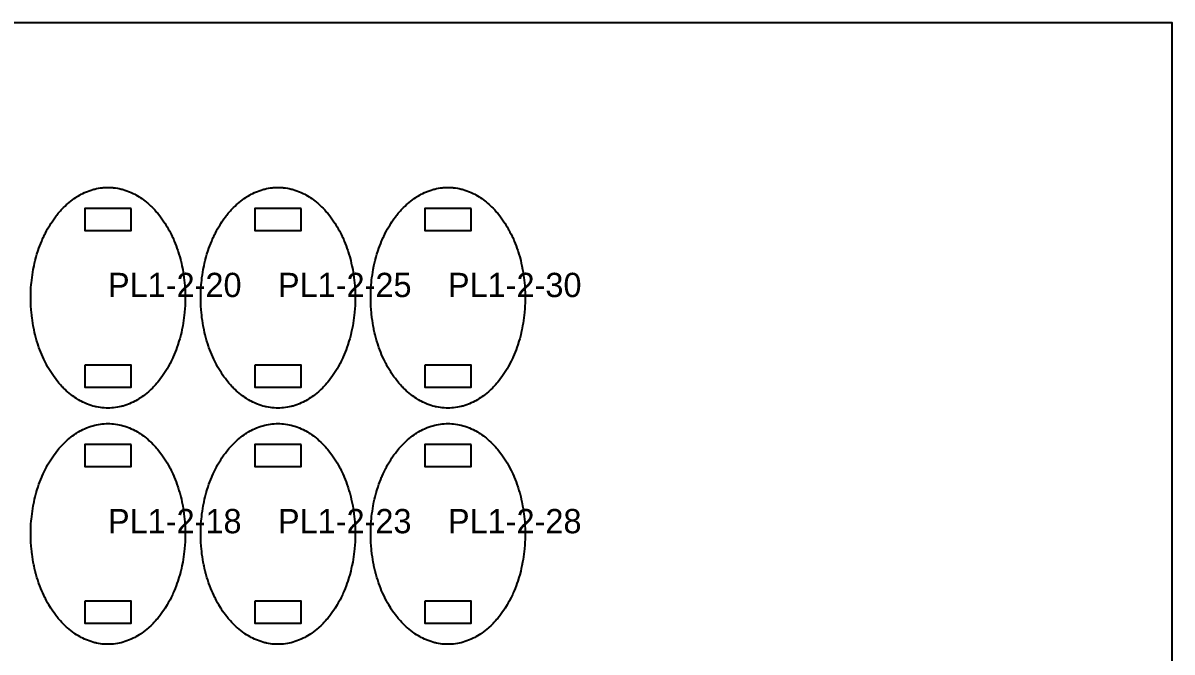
# Model space of a CAD drawing. Header units: millimetres. Extents: x 0 to 59980, y 0 to 1292.
# Drawn here: x 50719 to 51760, y 650 to 1220 of the extents above; entities that cross this region are included whole.
import ezdxf

# ---------------------------------------------------------------- set-up
doc = ezdxf.new("R2010")
doc.units = ezdxf.units.MM
for name, color, linetype in [('CUT_IN', 5, 'Continuous'), ('CUT_OUT', 1, 'Continuous'), ('LABEL', 7, 'Continuous'), ('SHEET', 8, 'Continuous')]:
    doc.layers.add(name, color=color, linetype=linetype)

msp = doc.modelspace()

# ---------------------------------------------------------------- linework, layer by layer
at = {"layer": 'CUT_IN'}
for points in [[(50817, 1052), (50775, 1052), (50775, 1032), (50817, 1032), (50817, 1052)], [(50971, 1052), (50929, 1052), (50929, 1032), (50971, 1032), (50971, 1052)], [(51125, 1052), (51083, 1052), (51083, 1032), (51125, 1032), (51125, 1052)], [(50775, 910), (50775, 890), (50817, 890), (50817, 910), (50775, 910)], [(50929, 910), (50929, 890), (50971, 890), (50971, 910), (50929, 910)], [(51083, 910), (51083, 890), (51125, 890), (51125, 910), (51083, 910)], [(50817, 838), (50775, 838), (50775, 818), (50817, 818), (50817, 838)], [(50971, 838), (50929, 838), (50929, 818), (50971, 818), (50971, 838)], [(51125, 838), (51083, 838), (51083, 818), (51125, 818), (51125, 838)], [(50775, 696), (50775, 676), (50817, 676), (50817, 696), (50775, 696)], [(50929, 696), (50929, 676), (50971, 676), (50971, 696), (50929, 696)], [(51083, 696), (51083, 676), (51125, 676), (51125, 696), (51083, 696)]]:
    msp.add_lwpolyline(points, close=True, dxfattribs=at)
at = {"layer": 'CUT_OUT'}
for points in [[(50865.98, 968.55), (50865.92, 966.09), (50865.81, 963.64), (50865.66, 961.2), (50865.36, 957.54), (50865.11, 955.11), (50864.82, 952.7), (50864.48, 950.29), (50864.11, 947.89), (50863.69, 945.51), (50862.99, 941.97), (50862.47, 939.63), (50861.91, 937.31), (50861, 933.87), (50860.34, 931.6), (50859.28, 928.24), (50858.53, 926.04), (50857.73, 923.86), (50856.91, 921.71), (50856.04, 919.59), (50855.14, 917.5), (50854.68, 916.47), (50853.23, 913.42), (50852.22, 911.43), (50851.71, 910.45), (50850.65, 908.51), (50849.56, 906.62), (50847.87, 903.84), (50846.7, 902.05), (50845.5, 900.29), (50844.89, 899.43), (50843.64, 897.73), (50843.01, 896.9), (50842.37, 896.09), (50841.07, 894.48), (50840.41, 893.7), (50839.07, 892.17), (50837.7, 890.68), (50837.01, 889.95), (50836.31, 889.24), (50834.89, 887.85), (50833.45, 886.51), (50832.72, 885.86), (50831.25, 884.6), (50829.75, 883.39), (50828.24, 882.24), (50826.7, 881.13), (50825.93, 880.6), (50824.37, 879.58), (50822.79, 878.61), (50821.19, 877.7), (50820.39, 877.27), (50818.77, 876.44), (50817.14, 875.67), (50815.5, 874.96), (50814.67, 874.62), (50813.01, 874), (50811.34, 873.43), (50809.66, 872.92), (50808.81, 872.69), (50807.97, 872.47), (50806.27, 872.08), (50804.57, 871.75), (50802.86, 871.48), (50801.15, 871.27), (50799.43, 871.12), (50797.72, 871.03), (50796.86, 871.01), (50796, 871), (50794.28, 871.03), (50792.57, 871.12), (50790.85, 871.27), (50789.14, 871.48), (50787.43, 871.75), (50785.73, 872.08), (50784.88, 872.27), (50784.03, 872.47), (50782.34, 872.92), (50780.66, 873.43), (50778.99, 874), (50777.33, 874.62), (50776.5, 874.96), (50774.86, 875.67), (50773.23, 876.44), (50771.61, 877.27), (50770.81, 877.7), (50769.21, 878.61), (50767.63, 879.58), (50766.07, 880.6), (50765.3, 881.13), (50763.76, 882.24), (50762.25, 883.39), (50760.75, 884.6), (50759.28, 885.86), (50758.55, 886.51), (50757.11, 887.85), (50755.69, 889.24), (50754.99, 889.95), (50754.3, 890.68), (50752.93, 892.17), (50751.59, 893.7), (50750.93, 894.48), (50749.63, 896.09), (50748.99, 896.9), (50748.36, 897.73), (50747.11, 899.43), (50745.9, 901.16), (50744.71, 902.94), (50744.13, 903.84), (50742.44, 906.62), (50741.35, 908.51), (50740.29, 910.45), (50739.27, 912.42), (50738.77, 913.42), (50737.8, 915.44), (50736.86, 917.5), (50735.96, 919.59), (50735.09, 921.71), (50734.27, 923.86), (50733.47, 926.04), (50733.09, 927.14), (50732.36, 929.36), (50731.66, 931.6), (50731.33, 932.73), (50730.69, 935.01), (50730.09, 937.31), (50729.53, 939.63), (50729.01, 941.97), (50728.77, 943.15), (50728.31, 945.51), (50727.89, 947.89), (50727.52, 950.29), (50727.18, 952.7), (50727.03, 953.9), (50726.89, 955.11), (50726.64, 957.54), (50726.43, 959.98), (50726.19, 963.64), (50726.08, 966.09), (50726.02, 968.55), (50726, 971), (50726.02, 973.45), (50726.08, 975.91), (50726.13, 977.13), (50726.26, 979.58), (50726.53, 983.24), (50726.64, 984.46), (50726.89, 986.89), (50727.18, 989.3), (50727.52, 991.71), (50727.89, 994.11), (50728.31, 996.49), (50729.01, 1000.03), (50729.53, 1002.37), (50730.09, 1004.69), (50731, 1008.13), (50731.66, 1010.4), (50732.72, 1013.76), (50733.47, 1015.96), (50734.27, 1018.14), (50735.09, 1020.29), (50735.96, 1022.41), (50736.41, 1023.46), (50737.32, 1025.53), (50737.8, 1026.56), (50738.77, 1028.58), (50739.27, 1029.58), (50740.29, 1031.55), (50741.35, 1033.49), (50742.44, 1035.38), (50743.56, 1037.24), (50744.13, 1038.16), (50745.3, 1039.95), (50746.5, 1041.71), (50747.11, 1042.57), (50748.36, 1044.27), (50748.99, 1045.1), (50749.63, 1045.91), (50750.93, 1047.52), (50751.59, 1048.3), (50752.93, 1049.83), (50753.61, 1050.58), (50754.99, 1052.05), (50755.69, 1052.76), (50757.11, 1054.15), (50758.55, 1055.49), (50759.28, 1056.14), (50760.75, 1057.4), (50762.25, 1058.61), (50763.76, 1059.76), (50765.3, 1060.87), (50766.85, 1061.92), (50767.63, 1062.42), (50769.21, 1063.39), (50770.81, 1064.3), (50771.61, 1064.73), (50773.23, 1065.56), (50774.86, 1066.33), (50776.5, 1067.04), (50777.33, 1067.38), (50778.99, 1068), (50780.66, 1068.57), (50782.34, 1069.08), (50783.19, 1069.31), (50784.03, 1069.53), (50785.73, 1069.92), (50787.43, 1070.25), (50789.14, 1070.52), (50790.85, 1070.73), (50791.71, 1070.81), (50792.57, 1070.88), (50794.28, 1070.97), (50796, 1071), (50797.72, 1070.97), (50799.43, 1070.88), (50800.29, 1070.81), (50801.15, 1070.73), (50802.86, 1070.52), (50804.57, 1070.25), (50806.27, 1069.92), (50807.97, 1069.53), (50808.81, 1069.31), (50809.66, 1069.08), (50811.34, 1068.57), (50813.01, 1068), (50814.67, 1067.38), (50815.5, 1067.04), (50817.14, 1066.33), (50818.77, 1065.56), (50820.39, 1064.73), (50821.19, 1064.3), (50822.79, 1063.39), (50824.37, 1062.42), (50825.15, 1061.92), (50826.7, 1060.87), (50828.24, 1059.76), (50829.75, 1058.61), (50830.5, 1058.01), (50831.25, 1057.4), (50831.99, 1056.77), (50833.45, 1055.49), (50834.89, 1054.15), (50835.6, 1053.46), (50837.01, 1052.05), (50838.39, 1050.58), (50839.07, 1049.83), (50840.41, 1048.3), (50841.07, 1047.52), (50841.72, 1046.72), (50843.01, 1045.1), (50843.64, 1044.27), (50844.89, 1042.57), (50845.5, 1041.71), (50846.7, 1039.95), (50847.87, 1038.16), (50848.44, 1037.24), (50849.56, 1035.38), (50850.65, 1033.49), (50851.71, 1031.55), (50852.22, 1030.57), (50853.23, 1028.58), (50854.2, 1026.56), (50854.68, 1025.53), (50855.59, 1023.46), (50856.04, 1022.41), (50856.91, 1020.29), (50857.73, 1018.14), (50858.53, 1015.96), (50859.28, 1013.76), (50859.64, 1012.64), (50860.34, 1010.4), (50861, 1008.13), (50861.91, 1004.69), (50862.47, 1002.37), (50862.99, 1000.03), (50863.69, 996.49), (50864.11, 994.11), (50864.3, 992.91), (50864.82, 989.3), (50865.11, 986.89), (50865.36, 984.46), (50865.57, 982.02), (50865.74, 979.58), (50865.81, 978.36), (50865.92, 975.91), (50865.98, 973.45), (50865.99, 972.23), (50866, 971), (50865.98, 968.55)], [(51019.98, 968.55), (51019.92, 966.09), (51019.81, 963.64), (51019.66, 961.2), (51019.36, 957.54), (51019.11, 955.11), (51018.82, 952.7), (51018.48, 950.29), (51018.11, 947.89), (51017.69, 945.51), (51016.99, 941.97), (51016.47, 939.63), (51015.91, 937.31), (51015, 933.87), (51014.34, 931.6), (51013.28, 928.24), (51012.53, 926.04), (51011.73, 923.86), (51010.91, 921.71), (51010.04, 919.59), (51009.14, 917.5), (51008.68, 916.47), (51007.23, 913.42), (51006.22, 911.43), (51005.71, 910.45), (51004.65, 908.51), (51003.56, 906.62), (51001.87, 903.84), (51000.7, 902.05), (50999.5, 900.29), (50998.89, 899.43), (50997.64, 897.73), (50997.01, 896.9), (50996.37, 896.09), (50995.07, 894.48), (50994.41, 893.7), (50993.07, 892.17), (50991.7, 890.68), (50991.01, 889.95), (50990.31, 889.24), (50988.89, 887.85), (50987.45, 886.51), (50986.72, 885.86), (50985.25, 884.6), (50983.75, 883.39), (50982.24, 882.24), (50980.7, 881.13), (50979.93, 880.6), (50978.37, 879.58), (50976.79, 878.61), (50975.19, 877.7), (50974.39, 877.27), (50972.77, 876.44), (50971.14, 875.67), (50969.5, 874.96), (50968.67, 874.62), (50967.01, 874), (50965.34, 873.43), (50963.66, 872.92), (50962.81, 872.69), (50961.97, 872.47), (50960.27, 872.08), (50958.57, 871.75), (50956.86, 871.48), (50955.15, 871.27), (50953.43, 871.12), (50951.72, 871.03), (50950.86, 871.01), (50950, 871), (50948.28, 871.03), (50946.57, 871.12), (50944.85, 871.27), (50943.14, 871.48), (50941.43, 871.75), (50939.73, 872.08), (50938.88, 872.27), (50938.03, 872.47), (50936.34, 872.92), (50934.66, 873.43), (50932.99, 874), (50931.33, 874.62), (50930.5, 874.96), (50928.86, 875.67), (50927.23, 876.44), (50925.61, 877.27), (50924.81, 877.7), (50923.21, 878.61), (50921.63, 879.58), (50920.07, 880.6), (50919.3, 881.13), (50917.76, 882.24), (50916.25, 883.39), (50914.75, 884.6), (50913.28, 885.86), (50912.55, 886.51), (50911.11, 887.85), (50909.69, 889.24), (50908.99, 889.95), (50908.3, 890.68), (50906.93, 892.17), (50905.59, 893.7), (50904.93, 894.48), (50903.63, 896.09), (50902.99, 896.9), (50902.36, 897.73), (50901.11, 899.43), (50899.9, 901.16), (50898.71, 902.94), (50898.13, 903.84), (50896.44, 906.62), (50895.35, 908.51), (50894.29, 910.45), (50893.27, 912.42), (50892.77, 913.42), (50891.8, 915.44), (50890.86, 917.5), (50889.96, 919.59), (50889.09, 921.71), (50888.27, 923.86), (50887.47, 926.04), (50887.09, 927.14), (50886.36, 929.36), (50885.66, 931.6), (50885.33, 932.73), (50884.69, 935.01), (50884.09, 937.31), (50883.53, 939.63), (50883.01, 941.97), (50882.77, 943.15), (50882.31, 945.51), (50881.89, 947.89), (50881.52, 950.29), (50881.18, 952.7), (50881.03, 953.9), (50880.89, 955.11), (50880.64, 957.54), (50880.43, 959.98), (50880.19, 963.64), (50880.08, 966.09), (50880.02, 968.55), (50880, 971), (50880.02, 973.45), (50880.08, 975.91), (50880.13, 977.13), (50880.26, 979.58), (50880.53, 983.24), (50880.64, 984.46), (50880.89, 986.89), (50881.18, 989.3), (50881.52, 991.71), (50881.89, 994.11), (50882.31, 996.49), (50883.01, 1000.03), (50883.53, 1002.37), (50884.09, 1004.69), (50885, 1008.13), (50885.66, 1010.4), (50886.72, 1013.76), (50887.47, 1015.96), (50888.27, 1018.14), (50889.09, 1020.29), (50889.96, 1022.41), (50890.41, 1023.46), (50891.32, 1025.53), (50891.8, 1026.56), (50892.77, 1028.58), (50893.27, 1029.58), (50894.29, 1031.55), (50895.35, 1033.49), (50896.44, 1035.38), (50897.56, 1037.24), (50898.13, 1038.16), (50899.3, 1039.95), (50900.5, 1041.71), (50901.11, 1042.57), (50902.36, 1044.27), (50902.99, 1045.1), (50903.63, 1045.91), (50904.93, 1047.52), (50905.59, 1048.3), (50906.93, 1049.83), (50907.61, 1050.58), (50908.99, 1052.05), (50909.69, 1052.76), (50911.11, 1054.15), (50912.55, 1055.49), (50913.28, 1056.14), (50914.75, 1057.4), (50916.25, 1058.61), (50917.76, 1059.76), (50919.3, 1060.87), (50920.85, 1061.92), (50921.63, 1062.42), (50923.21, 1063.39), (50924.81, 1064.3), (50925.61, 1064.73), (50927.23, 1065.56), (50928.86, 1066.33), (50930.5, 1067.04), (50931.33, 1067.38), (50932.99, 1068), (50934.66, 1068.57), (50936.34, 1069.08), (50937.19, 1069.31), (50938.03, 1069.53), (50939.73, 1069.92), (50941.43, 1070.25), (50943.14, 1070.52), (50944.85, 1070.73), (50945.71, 1070.81), (50946.57, 1070.88), (50948.28, 1070.97), (50950, 1071), (50951.72, 1070.97), (50953.43, 1070.88), (50954.29, 1070.81), (50955.15, 1070.73), (50956.86, 1070.52), (50958.57, 1070.25), (50960.27, 1069.92), (50961.97, 1069.53), (50962.81, 1069.31), (50963.66, 1069.08), (50965.34, 1068.57), (50967.01, 1068), (50968.67, 1067.38), (50969.5, 1067.04), (50971.14, 1066.33), (50972.77, 1065.56), (50974.39, 1064.73), (50975.19, 1064.3), (50976.79, 1063.39), (50978.37, 1062.42), (50979.15, 1061.92), (50980.7, 1060.87), (50982.24, 1059.76), (50983.75, 1058.61), (50984.5, 1058.01), (50985.25, 1057.4), (50985.99, 1056.77), (50987.45, 1055.49), (50988.89, 1054.15), (50989.6, 1053.46), (50991.01, 1052.05), (50992.39, 1050.58), (50993.07, 1049.83), (50994.41, 1048.3), (50995.07, 1047.52), (50995.72, 1046.72), (50997.01, 1045.1), (50997.64, 1044.27), (50998.89, 1042.57), (50999.5, 1041.71), (51000.7, 1039.95), (51001.87, 1038.16), (51002.44, 1037.24), (51003.56, 1035.38), (51004.65, 1033.49), (51005.71, 1031.55), (51006.22, 1030.57), (51007.23, 1028.58), (51008.2, 1026.56), (51008.68, 1025.53), (51009.59, 1023.46), (51010.04, 1022.41), (51010.91, 1020.29), (51011.73, 1018.14), (51012.53, 1015.96), (51013.28, 1013.76), (51013.64, 1012.64), (51014.34, 1010.4), (51015, 1008.13), (51015.91, 1004.69), (51016.47, 1002.37), (51016.99, 1000.03), (51017.69, 996.49), (51018.11, 994.11), (51018.3, 992.91), (51018.82, 989.3), (51019.11, 986.89), (51019.36, 984.46), (51019.57, 982.02), (51019.74, 979.58), (51019.81, 978.36), (51019.92, 975.91), (51019.98, 973.45), (51019.99, 972.23), (51020, 971), (51019.98, 968.55)], [(51173.98, 968.55), (51173.92, 966.09), (51173.81, 963.64), (51173.66, 961.2), (51173.36, 957.54), (51173.11, 955.11), (51172.82, 952.7), (51172.48, 950.29), (51172.11, 947.89), (51171.69, 945.51), (51170.99, 941.97), (51170.47, 939.63), (51169.91, 937.31), (51169, 933.87), (51168.34, 931.6), (51167.28, 928.24), (51166.53, 926.04), (51165.73, 923.86), (51164.91, 921.71), (51164.04, 919.59), (51163.14, 917.5), (51162.68, 916.47), (51161.23, 913.42), (51160.22, 911.43), (51159.71, 910.45), (51158.65, 908.51), (51157.56, 906.62), (51155.87, 903.84), (51154.7, 902.05), (51153.5, 900.29), (51152.89, 899.43), (51151.64, 897.73), (51151.01, 896.9), (51150.37, 896.09), (51149.07, 894.48), (51148.41, 893.7), (51147.07, 892.17), (51145.7, 890.68), (51145.01, 889.95), (51144.31, 889.24), (51142.89, 887.85), (51141.45, 886.51), (51140.72, 885.86), (51139.25, 884.6), (51137.75, 883.39), (51136.24, 882.24), (51134.7, 881.13), (51133.93, 880.6), (51132.37, 879.58), (51130.79, 878.61), (51129.19, 877.7), (51128.39, 877.27), (51126.77, 876.44), (51125.14, 875.67), (51123.5, 874.96), (51122.67, 874.62), (51121.01, 874), (51119.34, 873.43), (51117.66, 872.92), (51116.81, 872.69), (51115.97, 872.47), (51114.27, 872.08), (51112.57, 871.75), (51110.86, 871.48), (51109.15, 871.27), (51107.43, 871.12), (51105.72, 871.03), (51104.86, 871.01), (51104, 871), (51102.28, 871.03), (51100.57, 871.12), (51098.85, 871.27), (51097.14, 871.48), (51095.43, 871.75), (51093.73, 872.08), (51092.88, 872.27), (51092.03, 872.47), (51090.34, 872.92), (51088.66, 873.43), (51086.99, 874), (51085.33, 874.62), (51084.5, 874.96), (51082.86, 875.67), (51081.23, 876.44), (51079.61, 877.27), (51078.81, 877.7), (51077.21, 878.61), (51075.63, 879.58), (51074.07, 880.6), (51073.3, 881.13), (51071.76, 882.24), (51070.25, 883.39), (51068.75, 884.6), (51067.28, 885.86), (51066.55, 886.51), (51065.11, 887.85), (51063.69, 889.24), (51062.99, 889.95), (51062.3, 890.68), (51060.93, 892.17), (51059.59, 893.7), (51058.93, 894.48), (51057.63, 896.09), (51056.99, 896.9), (51056.36, 897.73), (51055.11, 899.43), (51053.9, 901.16), (51052.71, 902.94), (51052.13, 903.84), (51050.44, 906.62), (51049.35, 908.51), (51048.29, 910.45), (51047.27, 912.42), (51046.77, 913.42), (51045.8, 915.44), (51044.86, 917.5), (51043.96, 919.59), (51043.09, 921.71), (51042.27, 923.86), (51041.47, 926.04), (51041.09, 927.14), (51040.36, 929.36), (51039.66, 931.6), (51039.33, 932.73), (51038.69, 935.01), (51038.09, 937.31), (51037.53, 939.63), (51037.01, 941.97), (51036.77, 943.15), (51036.31, 945.51), (51035.89, 947.89), (51035.52, 950.29), (51035.18, 952.7), (51035.03, 953.9), (51034.89, 955.11), (51034.64, 957.54), (51034.43, 959.98), (51034.19, 963.64), (51034.08, 966.09), (51034.02, 968.55), (51034, 971), (51034.02, 973.45), (51034.08, 975.91), (51034.13, 977.13), (51034.26, 979.58), (51034.53, 983.24), (51034.64, 984.46), (51034.89, 986.89), (51035.18, 989.3), (51035.52, 991.71), (51035.89, 994.11), (51036.31, 996.49), (51037.01, 1000.03), (51037.53, 1002.37), (51038.09, 1004.69), (51039, 1008.13), (51039.66, 1010.4), (51040.72, 1013.76), (51041.47, 1015.96), (51042.27, 1018.14), (51043.09, 1020.29), (51043.96, 1022.41), (51044.41, 1023.46), (51045.32, 1025.53), (51045.8, 1026.56), (51046.77, 1028.58), (51047.27, 1029.58), (51048.29, 1031.55), (51049.35, 1033.49), (51050.44, 1035.38), (51051.56, 1037.24), (51052.13, 1038.16), (51053.3, 1039.95), (51054.5, 1041.71), (51055.11, 1042.57), (51056.36, 1044.27), (51056.99, 1045.1), (51057.63, 1045.91), (51058.93, 1047.52), (51059.59, 1048.3), (51060.93, 1049.83), (51061.61, 1050.58), (51062.99, 1052.05), (51063.69, 1052.76), (51065.11, 1054.15), (51066.55, 1055.49), (51067.28, 1056.14), (51068.75, 1057.4), (51070.25, 1058.61), (51071.76, 1059.76), (51073.3, 1060.87), (51074.85, 1061.92), (51075.63, 1062.42), (51077.21, 1063.39), (51078.81, 1064.3), (51079.61, 1064.73), (51081.23, 1065.56), (51082.86, 1066.33), (51084.5, 1067.04), (51085.33, 1067.38), (51086.99, 1068), (51088.66, 1068.57), (51090.34, 1069.08), (51091.19, 1069.31), (51092.03, 1069.53), (51093.73, 1069.92), (51095.43, 1070.25), (51097.14, 1070.52), (51098.85, 1070.73), (51099.71, 1070.81), (51100.57, 1070.88), (51102.28, 1070.97), (51104, 1071), (51105.72, 1070.97), (51107.43, 1070.88), (51108.29, 1070.81), (51109.15, 1070.73), (51110.86, 1070.52), (51112.57, 1070.25), (51114.27, 1069.92), (51115.97, 1069.53), (51116.81, 1069.31), (51117.66, 1069.08), (51119.34, 1068.57), (51121.01, 1068), (51122.67, 1067.38), (51123.5, 1067.04), (51125.14, 1066.33), (51126.77, 1065.56), (51128.39, 1064.73), (51129.19, 1064.3), (51130.79, 1063.39), (51132.37, 1062.42), (51133.15, 1061.92), (51134.7, 1060.87), (51136.24, 1059.76), (51137.75, 1058.61), (51138.5, 1058.01), (51139.25, 1057.4), (51139.99, 1056.77), (51141.45, 1055.49), (51142.89, 1054.15), (51143.6, 1053.46), (51145.01, 1052.05), (51146.39, 1050.58), (51147.07, 1049.83), (51148.41, 1048.3), (51149.07, 1047.52), (51149.72, 1046.72), (51151.01, 1045.1), (51151.64, 1044.27), (51152.89, 1042.57), (51153.5, 1041.71), (51154.7, 1039.95), (51155.87, 1038.16), (51156.44, 1037.24), (51157.56, 1035.38), (51158.65, 1033.49), (51159.71, 1031.55), (51160.22, 1030.57), (51161.23, 1028.58), (51162.2, 1026.56), (51162.68, 1025.53), (51163.59, 1023.46), (51164.04, 1022.41), (51164.91, 1020.29), (51165.73, 1018.14), (51166.53, 1015.96), (51167.28, 1013.76), (51167.64, 1012.64), (51168.34, 1010.4), (51169, 1008.13), (51169.91, 1004.69), (51170.47, 1002.37), (51170.99, 1000.03), (51171.69, 996.49), (51172.11, 994.11), (51172.3, 992.91), (51172.82, 989.3), (51173.11, 986.89), (51173.36, 984.46), (51173.57, 982.02), (51173.74, 979.58), (51173.81, 978.36), (51173.92, 975.91), (51173.98, 973.45), (51173.99, 972.23), (51174, 971), (51173.98, 968.55)], [(50865.98, 754.55), (50865.92, 752.09), (50865.81, 749.64), (50865.66, 747.2), (50865.36, 743.54), (50865.11, 741.11), (50864.82, 738.7), (50864.48, 736.29), (50864.11, 733.89), (50863.69, 731.51), (50862.99, 727.97), (50862.47, 725.63), (50861.91, 723.31), (50861, 719.87), (50860.34, 717.6), (50859.28, 714.24), (50858.53, 712.04), (50857.73, 709.86), (50856.91, 707.71), (50856.04, 705.59), (50855.14, 703.5), (50854.68, 702.47), (50853.23, 699.42), (50852.22, 697.43), (50851.71, 696.45), (50850.65, 694.51), (50849.56, 692.62), (50847.87, 689.84), (50846.7, 688.05), (50845.5, 686.29), (50844.89, 685.43), (50843.64, 683.73), (50843.01, 682.9), (50842.37, 682.09), (50841.07, 680.48), (50840.41, 679.7), (50839.07, 678.17), (50837.7, 676.68), (50837.01, 675.95), (50836.31, 675.24), (50834.89, 673.85), (50833.45, 672.51), (50832.72, 671.86), (50831.25, 670.6), (50829.75, 669.39), (50828.24, 668.24), (50826.7, 667.13), (50825.93, 666.6), (50824.37, 665.58), (50822.79, 664.61), (50821.19, 663.7), (50820.39, 663.27), (50818.77, 662.44), (50817.14, 661.67), (50815.5, 660.96), (50814.67, 660.62), (50813.01, 660), (50811.34, 659.43), (50809.66, 658.92), (50808.81, 658.69), (50807.97, 658.47), (50806.27, 658.08), (50804.57, 657.75), (50802.86, 657.48), (50801.15, 657.27), (50799.43, 657.12), (50797.72, 657.03), (50796.86, 657.01), (50796, 657), (50794.28, 657.03), (50792.57, 657.12), (50790.85, 657.27), (50789.14, 657.48), (50787.43, 657.75), (50785.73, 658.08), (50784.88, 658.27), (50784.03, 658.47), (50782.34, 658.92), (50780.66, 659.43), (50778.99, 660), (50777.33, 660.62), (50776.5, 660.96), (50774.86, 661.67), (50773.23, 662.44), (50771.61, 663.27), (50770.81, 663.7), (50769.21, 664.61), (50767.63, 665.58), (50766.07, 666.6), (50765.3, 667.13), (50763.76, 668.24), (50762.25, 669.39), (50760.75, 670.6), (50759.28, 671.86), (50758.55, 672.51), (50757.11, 673.85), (50755.69, 675.24), (50754.99, 675.95), (50754.3, 676.68), (50752.93, 678.17), (50751.59, 679.7), (50750.93, 680.48), (50749.63, 682.09), (50748.99, 682.9), (50748.36, 683.73), (50747.11, 685.43), (50745.9, 687.16), (50744.71, 688.94), (50744.13, 689.84), (50742.44, 692.62), (50741.35, 694.51), (50740.29, 696.45), (50739.27, 698.42), (50738.77, 699.42), (50737.8, 701.44), (50736.86, 703.5), (50735.96, 705.59), (50735.09, 707.71), (50734.27, 709.86), (50733.47, 712.04), (50733.09, 713.14), (50732.36, 715.36), (50731.66, 717.6), (50731.33, 718.73), (50730.69, 721.01), (50730.09, 723.31), (50729.53, 725.63), (50729.01, 727.97), (50728.77, 729.15), (50728.31, 731.51), (50727.89, 733.89), (50727.52, 736.29), (50727.18, 738.7), (50727.03, 739.9), (50726.89, 741.11), (50726.64, 743.54), (50726.43, 745.98), (50726.19, 749.64), (50726.08, 752.09), (50726.02, 754.55), (50726, 757), (50726.02, 759.45), (50726.08, 761.91), (50726.13, 763.13), (50726.26, 765.58), (50726.53, 769.24), (50726.64, 770.46), (50726.89, 772.89), (50727.18, 775.3), (50727.52, 777.71), (50727.89, 780.11), (50728.31, 782.49), (50729.01, 786.03), (50729.53, 788.37), (50730.09, 790.69), (50731, 794.13), (50731.66, 796.4), (50732.72, 799.76), (50733.47, 801.96), (50734.27, 804.14), (50735.09, 806.29), (50735.96, 808.41), (50736.41, 809.46), (50737.32, 811.53), (50737.8, 812.56), (50738.77, 814.58), (50739.27, 815.58), (50740.29, 817.55), (50741.35, 819.49), (50742.44, 821.38), (50743.56, 823.24), (50744.13, 824.16), (50745.3, 825.95), (50746.5, 827.71), (50747.11, 828.57), (50748.36, 830.27), (50748.99, 831.1), (50749.63, 831.91), (50750.93, 833.52), (50751.59, 834.3), (50752.93, 835.83), (50753.61, 836.58), (50754.99, 838.05), (50755.69, 838.76), (50757.11, 840.15), (50758.55, 841.49), (50759.28, 842.14), (50760.75, 843.4), (50762.25, 844.61), (50763.76, 845.76), (50765.3, 846.87), (50766.85, 847.92), (50767.63, 848.42), (50769.21, 849.39), (50770.81, 850.3), (50771.61, 850.73), (50773.23, 851.56), (50774.86, 852.33), (50776.5, 853.04), (50777.33, 853.38), (50778.99, 854), (50780.66, 854.57), (50782.34, 855.08), (50783.19, 855.31), (50784.03, 855.53), (50785.73, 855.92), (50787.43, 856.25), (50789.14, 856.52), (50790.85, 856.73), (50791.71, 856.81), (50792.57, 856.88), (50794.28, 856.97), (50796, 857), (50797.72, 856.97), (50799.43, 856.88), (50800.29, 856.81), (50801.15, 856.73), (50802.86, 856.52), (50804.57, 856.25), (50806.27, 855.92), (50807.97, 855.53), (50808.81, 855.31), (50809.66, 855.08), (50811.34, 854.57), (50813.01, 854), (50814.67, 853.38), (50815.5, 853.04), (50817.14, 852.33), (50818.77, 851.56), (50820.39, 850.73), (50821.19, 850.3), (50822.79, 849.39), (50824.37, 848.42), (50825.15, 847.92), (50826.7, 846.87), (50828.24, 845.76), (50829.75, 844.61), (50830.5, 844.01), (50831.25, 843.4), (50831.99, 842.77), (50833.45, 841.49), (50834.89, 840.15), (50835.6, 839.46), (50837.01, 838.05), (50838.39, 836.58), (50839.07, 835.83), (50840.41, 834.3), (50841.07, 833.52), (50841.72, 832.72), (50843.01, 831.1), (50843.64, 830.27), (50844.89, 828.57), (50845.5, 827.71), (50846.7, 825.95), (50847.87, 824.16), (50848.44, 823.24), (50849.56, 821.38), (50850.65, 819.49), (50851.71, 817.55), (50852.22, 816.57), (50853.23, 814.58), (50854.2, 812.56), (50854.68, 811.53), (50855.59, 809.46), (50856.04, 808.41), (50856.91, 806.29), (50857.73, 804.14), (50858.53, 801.96), (50859.28, 799.76), (50859.64, 798.64), (50860.34, 796.4), (50861, 794.13), (50861.91, 790.69), (50862.47, 788.37), (50862.99, 786.03), (50863.69, 782.49), (50864.11, 780.11), (50864.3, 778.91), (50864.82, 775.3), (50865.11, 772.89), (50865.36, 770.46), (50865.57, 768.02), (50865.74, 765.58), (50865.81, 764.36), (50865.92, 761.91), (50865.98, 759.45), (50865.99, 758.23), (50866, 757), (50865.98, 754.55)], [(51019.98, 754.55), (51019.92, 752.09), (51019.81, 749.64), (51019.66, 747.2), (51019.36, 743.54), (51019.11, 741.11), (51018.82, 738.7), (51018.48, 736.29), (51018.11, 733.89), (51017.69, 731.51), (51016.99, 727.97), (51016.47, 725.63), (51015.91, 723.31), (51015, 719.87), (51014.34, 717.6), (51013.28, 714.24), (51012.53, 712.04), (51011.73, 709.86), (51010.91, 707.71), (51010.04, 705.59), (51009.14, 703.5), (51008.68, 702.47), (51007.23, 699.42), (51006.22, 697.43), (51005.71, 696.45), (51004.65, 694.51), (51003.56, 692.62), (51001.87, 689.84), (51000.7, 688.05), (50999.5, 686.29), (50998.89, 685.43), (50997.64, 683.73), (50997.01, 682.9), (50996.37, 682.09), (50995.07, 680.48), (50994.41, 679.7), (50993.07, 678.17), (50991.7, 676.68), (50991.01, 675.95), (50990.31, 675.24), (50988.89, 673.85), (50987.45, 672.51), (50986.72, 671.86), (50985.25, 670.6), (50983.75, 669.39), (50982.24, 668.24), (50980.7, 667.13), (50979.93, 666.6), (50978.37, 665.58), (50976.79, 664.61), (50975.19, 663.7), (50974.39, 663.27), (50972.77, 662.44), (50971.14, 661.67), (50969.5, 660.96), (50968.67, 660.62), (50967.01, 660), (50965.34, 659.43), (50963.66, 658.92), (50962.81, 658.69), (50961.97, 658.47), (50960.27, 658.08), (50958.57, 657.75), (50956.86, 657.48), (50955.15, 657.27), (50953.43, 657.12), (50951.72, 657.03), (50950.86, 657.01), (50950, 657), (50948.28, 657.03), (50946.57, 657.12), (50944.85, 657.27), (50943.14, 657.48), (50941.43, 657.75), (50939.73, 658.08), (50938.88, 658.27), (50938.03, 658.47), (50936.34, 658.92), (50934.66, 659.43), (50932.99, 660), (50931.33, 660.62), (50930.5, 660.96), (50928.86, 661.67), (50927.23, 662.44), (50925.61, 663.27), (50924.81, 663.7), (50923.21, 664.61), (50921.63, 665.58), (50920.07, 666.6), (50919.3, 667.13), (50917.76, 668.24), (50916.25, 669.39), (50914.75, 670.6), (50913.28, 671.86), (50912.55, 672.51), (50911.11, 673.85), (50909.69, 675.24), (50908.99, 675.95), (50908.3, 676.68), (50906.93, 678.17), (50905.59, 679.7), (50904.93, 680.48), (50903.63, 682.09), (50902.99, 682.9), (50902.36, 683.73), (50901.11, 685.43), (50899.9, 687.16), (50898.71, 688.94), (50898.13, 689.84), (50896.44, 692.62), (50895.35, 694.51), (50894.29, 696.45), (50893.27, 698.42), (50892.77, 699.42), (50891.8, 701.44), (50890.86, 703.5), (50889.96, 705.59), (50889.09, 707.71), (50888.27, 709.86), (50887.47, 712.04), (50887.09, 713.14), (50886.36, 715.36), (50885.66, 717.6), (50885.33, 718.73), (50884.69, 721.01), (50884.09, 723.31), (50883.53, 725.63), (50883.01, 727.97), (50882.77, 729.15), (50882.31, 731.51), (50881.89, 733.89), (50881.52, 736.29), (50881.18, 738.7), (50881.03, 739.9), (50880.89, 741.11), (50880.64, 743.54), (50880.43, 745.98), (50880.19, 749.64), (50880.08, 752.09), (50880.02, 754.55), (50880, 757), (50880.02, 759.45), (50880.08, 761.91), (50880.13, 763.13), (50880.26, 765.58), (50880.53, 769.24), (50880.64, 770.46), (50880.89, 772.89), (50881.18, 775.3), (50881.52, 777.71), (50881.89, 780.11), (50882.31, 782.49), (50883.01, 786.03), (50883.53, 788.37), (50884.09, 790.69), (50885, 794.13), (50885.66, 796.4), (50886.72, 799.76), (50887.47, 801.96), (50888.27, 804.14), (50889.09, 806.29), (50889.96, 808.41), (50890.41, 809.46), (50891.32, 811.53), (50891.8, 812.56), (50892.77, 814.58), (50893.27, 815.58), (50894.29, 817.55), (50895.35, 819.49), (50896.44, 821.38), (50897.56, 823.24), (50898.13, 824.16), (50899.3, 825.95), (50900.5, 827.71), (50901.11, 828.57), (50902.36, 830.27), (50902.99, 831.1), (50903.63, 831.91), (50904.93, 833.52), (50905.59, 834.3), (50906.93, 835.83), (50907.61, 836.58), (50908.99, 838.05), (50909.69, 838.76), (50911.11, 840.15), (50912.55, 841.49), (50913.28, 842.14), (50914.75, 843.4), (50916.25, 844.61), (50917.76, 845.76), (50919.3, 846.87), (50920.85, 847.92), (50921.63, 848.42), (50923.21, 849.39), (50924.81, 850.3), (50925.61, 850.73), (50927.23, 851.56), (50928.86, 852.33), (50930.5, 853.04), (50931.33, 853.38), (50932.99, 854), (50934.66, 854.57), (50936.34, 855.08), (50937.19, 855.31), (50938.03, 855.53), (50939.73, 855.92), (50941.43, 856.25), (50943.14, 856.52), (50944.85, 856.73), (50945.71, 856.81), (50946.57, 856.88), (50948.28, 856.97), (50950, 857), (50951.72, 856.97), (50953.43, 856.88), (50954.29, 856.81), (50955.15, 856.73), (50956.86, 856.52), (50958.57, 856.25), (50960.27, 855.92), (50961.97, 855.53), (50962.81, 855.31), (50963.66, 855.08), (50965.34, 854.57), (50967.01, 854), (50968.67, 853.38), (50969.5, 853.04), (50971.14, 852.33), (50972.77, 851.56), (50974.39, 850.73), (50975.19, 850.3), (50976.79, 849.39), (50978.37, 848.42), (50979.15, 847.92), (50980.7, 846.87), (50982.24, 845.76), (50983.75, 844.61), (50984.5, 844.01), (50985.25, 843.4), (50985.99, 842.77), (50987.45, 841.49), (50988.89, 840.15), (50989.6, 839.46), (50991.01, 838.05), (50992.39, 836.58), (50993.07, 835.83), (50994.41, 834.3), (50995.07, 833.52), (50995.72, 832.72), (50997.01, 831.1), (50997.64, 830.27), (50998.89, 828.57), (50999.5, 827.71), (51000.7, 825.95), (51001.87, 824.16), (51002.44, 823.24), (51003.56, 821.38), (51004.65, 819.49), (51005.71, 817.55), (51006.22, 816.57), (51007.23, 814.58), (51008.2, 812.56), (51008.68, 811.53), (51009.59, 809.46), (51010.04, 808.41), (51010.91, 806.29), (51011.73, 804.14), (51012.53, 801.96), (51013.28, 799.76), (51013.64, 798.64), (51014.34, 796.4), (51015, 794.13), (51015.91, 790.69), (51016.47, 788.37), (51016.99, 786.03), (51017.69, 782.49), (51018.11, 780.11), (51018.3, 778.91), (51018.82, 775.3), (51019.11, 772.89), (51019.36, 770.46), (51019.57, 768.02), (51019.74, 765.58), (51019.81, 764.36), (51019.92, 761.91), (51019.98, 759.45), (51019.99, 758.23), (51020, 757), (51019.98, 754.55)], [(51173.98, 754.55), (51173.92, 752.09), (51173.81, 749.64), (51173.66, 747.2), (51173.36, 743.54), (51173.11, 741.11), (51172.82, 738.7), (51172.48, 736.29), (51172.11, 733.89), (51171.69, 731.51), (51170.99, 727.97), (51170.47, 725.63), (51169.91, 723.31), (51169, 719.87), (51168.34, 717.6), (51167.28, 714.24), (51166.53, 712.04), (51165.73, 709.86), (51164.91, 707.71), (51164.04, 705.59), (51163.14, 703.5), (51162.68, 702.47), (51161.23, 699.42), (51160.22, 697.43), (51159.71, 696.45), (51158.65, 694.51), (51157.56, 692.62), (51155.87, 689.84), (51154.7, 688.05), (51153.5, 686.29), (51152.89, 685.43), (51151.64, 683.73), (51151.01, 682.9), (51150.37, 682.09), (51149.07, 680.48), (51148.41, 679.7), (51147.07, 678.17), (51145.7, 676.68), (51145.01, 675.95), (51144.31, 675.24), (51142.89, 673.85), (51141.45, 672.51), (51140.72, 671.86), (51139.25, 670.6), (51137.75, 669.39), (51136.24, 668.24), (51134.7, 667.13), (51133.93, 666.6), (51132.37, 665.58), (51130.79, 664.61), (51129.19, 663.7), (51128.39, 663.27), (51126.77, 662.44), (51125.14, 661.67), (51123.5, 660.96), (51122.67, 660.62), (51121.01, 660), (51119.34, 659.43), (51117.66, 658.92), (51116.81, 658.69), (51115.97, 658.47), (51114.27, 658.08), (51112.57, 657.75), (51110.86, 657.48), (51109.15, 657.27), (51107.43, 657.12), (51105.72, 657.03), (51104.86, 657.01), (51104, 657), (51102.28, 657.03), (51100.57, 657.12), (51098.85, 657.27), (51097.14, 657.48), (51095.43, 657.75), (51093.73, 658.08), (51092.88, 658.27), (51092.03, 658.47), (51090.34, 658.92), (51088.66, 659.43), (51086.99, 660), (51085.33, 660.62), (51084.5, 660.96), (51082.86, 661.67), (51081.23, 662.44), (51079.61, 663.27), (51078.81, 663.7), (51077.21, 664.61), (51075.63, 665.58), (51074.07, 666.6), (51073.3, 667.13), (51071.76, 668.24), (51070.25, 669.39), (51068.75, 670.6), (51067.28, 671.86), (51066.55, 672.51), (51065.11, 673.85), (51063.69, 675.24), (51062.99, 675.95), (51062.3, 676.68), (51060.93, 678.17), (51059.59, 679.7), (51058.93, 680.48), (51057.63, 682.09), (51056.99, 682.9), (51056.36, 683.73), (51055.11, 685.43), (51053.9, 687.16), (51052.71, 688.94), (51052.13, 689.84), (51050.44, 692.62), (51049.35, 694.51), (51048.29, 696.45), (51047.27, 698.42), (51046.77, 699.42), (51045.8, 701.44), (51044.86, 703.5), (51043.96, 705.59), (51043.09, 707.71), (51042.27, 709.86), (51041.47, 712.04), (51041.09, 713.14), (51040.36, 715.36), (51039.66, 717.6), (51039.33, 718.73), (51038.69, 721.01), (51038.09, 723.31), (51037.53, 725.63), (51037.01, 727.97), (51036.77, 729.15), (51036.31, 731.51), (51035.89, 733.89), (51035.52, 736.29), (51035.18, 738.7), (51035.03, 739.9), (51034.89, 741.11), (51034.64, 743.54), (51034.43, 745.98), (51034.19, 749.64), (51034.08, 752.09), (51034.02, 754.55), (51034, 757), (51034.02, 759.45), (51034.08, 761.91), (51034.13, 763.13), (51034.26, 765.58), (51034.53, 769.24), (51034.64, 770.46), (51034.89, 772.89), (51035.18, 775.3), (51035.52, 777.71), (51035.89, 780.11), (51036.31, 782.49), (51037.01, 786.03), (51037.53, 788.37), (51038.09, 790.69), (51039, 794.13), (51039.66, 796.4), (51040.72, 799.76), (51041.47, 801.96), (51042.27, 804.14), (51043.09, 806.29), (51043.96, 808.41), (51044.41, 809.46), (51045.32, 811.53), (51045.8, 812.56), (51046.77, 814.58), (51047.27, 815.58), (51048.29, 817.55), (51049.35, 819.49), (51050.44, 821.38), (51051.56, 823.24), (51052.13, 824.16), (51053.3, 825.95), (51054.5, 827.71), (51055.11, 828.57), (51056.36, 830.27), (51056.99, 831.1), (51057.63, 831.91), (51058.93, 833.52), (51059.59, 834.3), (51060.93, 835.83), (51061.61, 836.58), (51062.99, 838.05), (51063.69, 838.76), (51065.11, 840.15), (51066.55, 841.49), (51067.28, 842.14), (51068.75, 843.4), (51070.25, 844.61), (51071.76, 845.76), (51073.3, 846.87), (51074.85, 847.92), (51075.63, 848.42), (51077.21, 849.39), (51078.81, 850.3), (51079.61, 850.73), (51081.23, 851.56), (51082.86, 852.33), (51084.5, 853.04), (51085.33, 853.38), (51086.99, 854), (51088.66, 854.57), (51090.34, 855.08), (51091.19, 855.31), (51092.03, 855.53), (51093.73, 855.92), (51095.43, 856.25), (51097.14, 856.52), (51098.85, 856.73), (51099.71, 856.81), (51100.57, 856.88), (51102.28, 856.97), (51104, 857), (51105.72, 856.97), (51107.43, 856.88), (51108.29, 856.81), (51109.15, 856.73), (51110.86, 856.52), (51112.57, 856.25), (51114.27, 855.92), (51115.97, 855.53), (51116.81, 855.31), (51117.66, 855.08), (51119.34, 854.57), (51121.01, 854), (51122.67, 853.38), (51123.5, 853.04), (51125.14, 852.33), (51126.77, 851.56), (51128.39, 850.73), (51129.19, 850.3), (51130.79, 849.39), (51132.37, 848.42), (51133.15, 847.92), (51134.7, 846.87), (51136.24, 845.76), (51137.75, 844.61), (51138.5, 844.01), (51139.25, 843.4), (51139.99, 842.77), (51141.45, 841.49), (51142.89, 840.15), (51143.6, 839.46), (51145.01, 838.05), (51146.39, 836.58), (51147.07, 835.83), (51148.41, 834.3), (51149.07, 833.52), (51149.72, 832.72), (51151.01, 831.1), (51151.64, 830.27), (51152.89, 828.57), (51153.5, 827.71), (51154.7, 825.95), (51155.87, 824.16), (51156.44, 823.24), (51157.56, 821.38), (51158.65, 819.49), (51159.71, 817.55), (51160.22, 816.57), (51161.23, 814.58), (51162.2, 812.56), (51162.68, 811.53), (51163.59, 809.46), (51164.04, 808.41), (51164.91, 806.29), (51165.73, 804.14), (51166.53, 801.96), (51167.28, 799.76), (51167.64, 798.64), (51168.34, 796.4), (51169, 794.13), (51169.91, 790.69), (51170.47, 788.37), (51170.99, 786.03), (51171.69, 782.49), (51172.11, 780.11), (51172.3, 778.91), (51172.82, 775.3), (51173.11, 772.89), (51173.36, 770.46), (51173.57, 768.02), (51173.74, 765.58), (51173.81, 764.36), (51173.92, 761.91), (51173.98, 759.45), (51173.99, 758.23), (51174, 757), (51173.98, 754.55)]]:
    msp.add_lwpolyline(points, close=True, dxfattribs=at)
at = {"layer": 'SHEET'}
msp.add_lwpolyline([(49320, 0), (51760, 0), (51760, 1220), (49320, 1220)], close=True, dxfattribs=at)

# ---------------------------------------------------------------- texts
at = {"layer": 'LABEL'}
for s, p in [('PL1-2-20', (50796, 971.62)), ('PL1-2-25', (50950, 971.62)), ('PL1-2-30', (51104, 971.62)), ('PL1-2-18', (50796, 757.62)), ('PL1-2-23', (50950, 757.62)), ('PL1-2-28', (51104, 757.62))]:
    msp.add_text(s, height=22, dxfattribs=at).set_placement(p)

doc.saveas('drawing.dxf')
